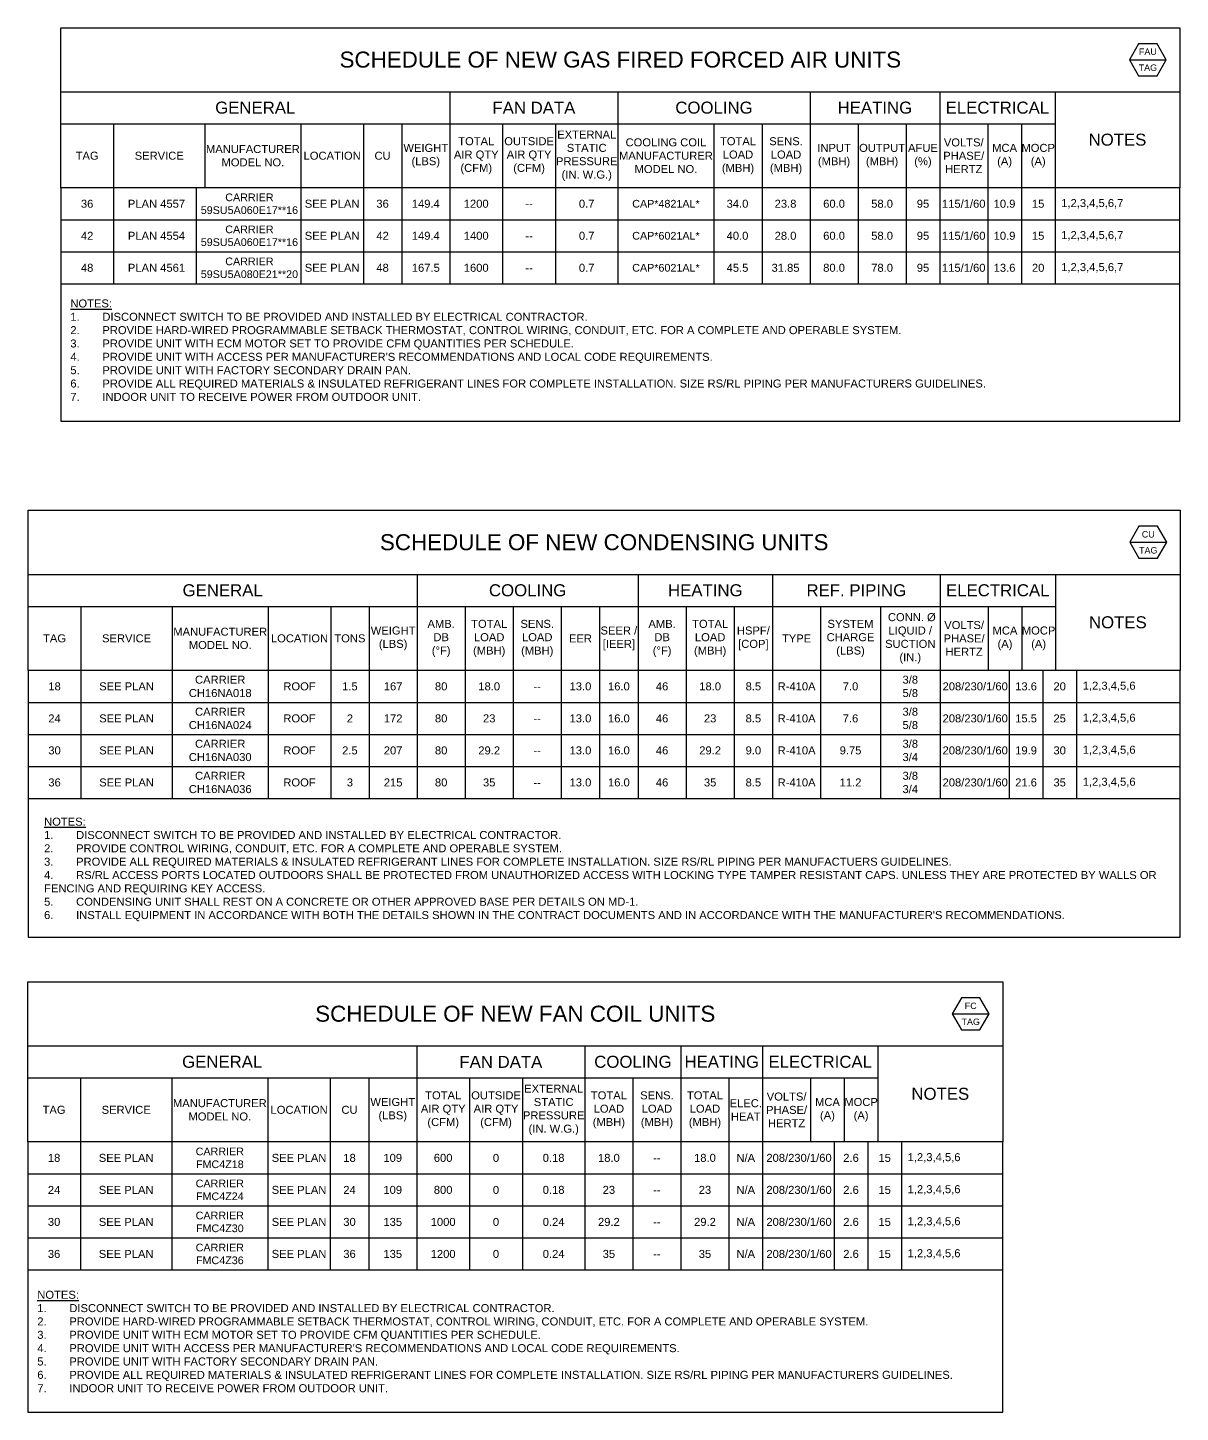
# Model space of a CAD drawing. Header units: inches. Extents: x -22 to 499, y -145 to 29.
# Drawn here: x 39.83 to 57.83, y -36.78 to -15.16 of the extents above; entities that cross this region are included whole.
import ezdxf
from ezdxf.enums import TextEntityAlignment as Align

# ---------------------------------------------------------------- set-up
doc = ezdxf.new("R2010")
doc.units = ezdxf.units.IN
doc.header["$LTSCALE"] = 48
doc.header["$MEASUREMENT"] = 0
doc.layers.add('SCHED-BORDER', color=13, linetype='Continuous')
doc.layers.add('SCHED-TEXT', color=2, linetype='Continuous')
doc.styles.add('Arial', font='arial.ttf')
doc.styles.add('rpm', font='arial.ttf', dxfattribs={"width": 0.85, "height": 0.09375})

# ---------------------------------------------------------------- blocks, each defined once
blk = doc.blocks.new('8CFM')
blk.add_line((0, 0), (0.404, 0))
blk.add_lwpolyline([(0.101, 0.175), (0, 0), (0.101, -0.175), (0.303, -0.175), (0.404, 0), (0.303, 0.175)], close=True)
at = {"style": 'rpm', "width": 0.85}
for tag, p in [('12', (0.211, 0.03)), ('1200', (0.211, -0.111))]:
    blk.add_attdef(tag, text='', height=0.0938, dxfattribs=at).set_placement(p, align=Align.CENTER)
blk = doc.blocks.new('*U30')
at = {"layer": 'SCHED-BORDER', "color": 232}
for p, q in [((0, 1.5), (17.991, 1.5)), ((0, 0), (0, -4.167)), ((17.991, -4.167), (17.991, 0)), ((0, -4.167), (17.991, -4.167))]:
    blk.add_line(p, q, dxfattribs=at)
at = {"layer": 'SCHED-BORDER', "color": 140}
for p, q in [((6.075, 1.5), (6.075, 0)), ((9.525, 1.5), (9.525, 0)), ((11.625, 1.5), (11.625, 0)), ((14.241, 1.5), (14.241, 0)), ((16.041, 1.5), (16.041, 0))]:
    blk.add_line(p, q, dxfattribs=at)
at = {"layer": 'SCHED-BORDER', "color": 0}
for p, q in [((0, 1), (16.041, 1)), ((0.825, 1), (0.825, 0)), ((2.25, 1), (2.25, 0)), ((3.75, 1), (3.75, 0)), ((4.725, 1), (4.725, 0)), ((5.325, 1), (5.325, 0)), ((6.825, 1), (6.825, 0)), ((7.575, 1), (7.575, 0)), ((8.325, 1), (8.325, 0)), ((8.925, 1), (8.925, 0)), ((10.275, 1), (10.275, 0)), ((11.025, 1), (11.025, 0)), ((12.375, 1), (12.375, 0)), ((13.308, 1), (13.308, 0)), ((14.991, 1), (14.991, 0)), ((15.516, 1), (15.516, 0))]:
    blk.add_line(p, q, dxfattribs=at)
at = {"layer": 'SCHED-BORDER', "color": 232}
blk.add_lwpolyline([(0, 2.5), (17.991, 2.5), (17.991, 0), (0, 0)], close=True, dxfattribs=at)
at = {"layer": 'SCHED-TEXT'}
ref = blk.add_blockref('8CFM', (17.202, 2), dxfattribs=dict(at, xscale=1.428571428571428, yscale=1.428571428571428, zscale=1.428571428571428))
ref.add_attrib('1200', 'TAG', dxfattribs={"layer": '0', "height": 0.1, "style": 'Arial'}).set_placement((17.491, 1.875), align=Align.MIDDLE_CENTER)
ref.add_attrib('12', 'CU', dxfattribs={"layer": '0', "height": 0.1, "style": 'Arial'}).set_placement((17.491, 2.125), align=Align.MIDDLE_CENTER)
at = {"layer": 'SCHED-TEXT', "color": 7, "attachment_point": 5, "style": 'Arial'}
for s, insert, char_height, width in [('SCHEDULE OF NEW CONDENSING UNITS', (8.996, 2), 0.25, 17.99109), ('GENERAL', (3.038, 1.25), 0.1875, 6.075), ('COOLING', (7.8, 1.25), 0.1875, 3.45), ('HEATING', (10.575, 1.25), 0.1875, 2.1), ('REF. PIPING', (12.933, 1.25), 0.1875, 2.61609), ('ELECTRICAL', (15.141, 1.25), 0.1875, 1.8), (' CONN. %%C\\PLIQUID / SUCTION\\P(IN.)', (13.775, 0.5), 0.125, 0.93305), ('MANUFACTURER MODEL NO.', (3, 0.5), 0.125, 1.5), ('WEIGHT\\P(LBS)', (5.7, 0.5), 0.125, 0.75), ('AMB.\\PDB\\P(%%DF)', (6.45, 0.5), 0.125, 0.75), ('TOTAL LOAD\\P(MBH)', (7.2, 0.5), 0.125, 0.75), ('SENS.\\PLOAD\\P(MBH)', (7.95, 0.5), 0.125, 0.75), ('SEER /\\P[IEER]', (9.225, 0.5), 0.125, 0.6), ('AMB.\\PDB\\P(%%DF)', (9.9, 0.5), 0.125, 0.75), ('TOTAL LOAD\\P(MBH)', (10.65, 0.5), 0.125, 0.75), ('HSPF/ [COP]', (11.325, 0.5), 0.125, 0.6), ('SYSTEM CHARGE\\P(LBS)', (12.842, 0.5), 0.125, 0.93305), ('VOLTS/\\PPHASE/\\PHERTZ', (14.616, 0.5), 0.125, 0.75), ('MCA\\P(A)', (15.254, 0.5), 0.125, 0.525), ('MOCP\\P(A)', (15.779, 0.5), 0.125, 0.525), ('NOTES', (17.016, 0.75), 0.1875, 1.95), ('TAG', (0.413, 0.5), 0.125, 0.825), ('SERVICE', (1.538, 0.5), 0.125, 1.425), ('LOCATION', (4.238, 0.5), 0.125, 0.975), ('TONS', (5.025, 0.5), 0.125, 0.6), ('EER', (8.625, 0.5), 0.125, 0.6), ('TYPE', (12, 0.5), 0.125, 0.75)]:
    blk.add_mtext(s, dxfattribs=dict(at, insert=insert, char_height=char_height, width=width))
at = {"layer": 'SCHED-TEXT', "insert": (0.25, -3.917), "char_height": 0.125, "width": 17.49109, "attachment_point": 7, "style": 'Arial'}
blk.add_mtext("{\\LNOTES:\\P\\pi-0.375,l0.5,t0.5;}1.^IDISCONNECT SWITCH TO BE PROVIDED AND INSTALLED BY ELECTRICAL CONTRACTOR.\\P2.^IPROVIDE CONTROL WIRING, CONDUIT, ETC. FOR A COMPLETE AND OPERABLE SYSTEM.\\P3.^IPROVIDE ALL REQUIRED MATERIALS & INSULATED REFRIGERANT LINES FOR COMPLETE INSTALLATION. SIZE RS/RL PIPING PER MANUFACTUERS GUIDELINES. \\P4.^IRS/RL ACCESS PORTS LOCATED OUTDOORS SHALL BE PROTECTED FROM UNAUTHORIZED ACCESS WITH LOCKING TYPE TAMPER RESISTANT CAPS. UNLESS THEY ARE PROTECTED BY WALLS OR FENCING AND REQUIRING KEY ACCESS.\\P5.^ICONDENSING UNIT SHALL REST ON A CONCRETE OR OTHER APPROVED BASE PER{\\C4; \\C7;DETAILS ON MD-1}.\\P6.^IINSTALL EQUIPMENT IN ACCORDANCE WITH BOTH THE DETAILS SHOWN IN THE CONTRACT DOCUMENTS AND IN ACCORDANCE WITH THE MANUFACTURER'S RECOMMENDATIONS.", dxfattribs=at)
blk = doc.blocks.new('*U29')
at = {"layer": 'SCHED-BORDER', "color": 232}
for p, q in [((0, 1.5), (15.225, 1.5)), ((15.225, -4.222), (15.225, 0)), ((0, 0), (0, -4.222)), ((0, -4.222), (15.225, -4.222))]:
    blk.add_line(p, q, dxfattribs=at)
at = {"layer": 'SCHED-BORDER', "color": 140}
for p, q in [((6.075, 1.5), (6.075, 0)), ((8.7, 1.5), (8.7, 0)), ((10.2, 1.5), (10.2, 0)), ((11.475, 1.5), (11.475, 0)), ((13.275, 1.5), (13.275, 0))]:
    blk.add_line(p, q, dxfattribs=at)
at = {"layer": 'SCHED-BORDER', "color": 0}
for p, q in [((0, 1), (13.275, 1)), ((0.825, 1), (0.825, 0)), ((2.25, 1), (2.25, 0)), ((3.75, 1), (3.75, 0)), ((4.725, 1), (4.725, 0)), ((5.325, 1), (5.325, 0)), ((6.9, 1), (6.9, 0)), ((7.725, 1), (7.725, 0)), ((9.45, 1), (9.45, 0)), ((10.95, 1), (10.95, 0)), ((12.225, 1), (12.225, 0)), ((12.75, 1), (12.75, 0))]:
    blk.add_line(p, q, dxfattribs=at)
at = {"layer": 'SCHED-BORDER', "color": 232}
blk.add_lwpolyline([(0, 2.5), (15.225, 2.5), (15.225, 0), (0, 0)], close=True, dxfattribs=at)
at = {"layer": 'SCHED-TEXT'}
ref = blk.add_blockref('8CFM', (14.436, 2), dxfattribs=dict(at, xscale=1.428571428571428, yscale=1.428571428571428, zscale=1.428571428571428))
ref.add_attrib('1200', 'TAG', dxfattribs={"layer": '0', "height": 0.1, "style": 'Arial'}).set_placement((14.725, 1.875), align=Align.MIDDLE_CENTER)
ref.add_attrib('12', 'FC', dxfattribs={"layer": '0', "height": 0.1, "style": 'Arial'}).set_placement((14.725, 2.125), align=Align.MIDDLE_CENTER)
at = {"layer": 'SCHED-TEXT', "color": 7, "attachment_point": 5, "style": 'Arial'}
for s, insert, char_height, width in [('SCHEDULE OF NEW FAN COIL UNITS', (7.613, 2), 0.25, 15.225), ('GENERAL', (3.037, 1.25), 0.1875, 6.075), ('FAN DATA', (7.388, 1.25), 0.1875, 2.625), ('COOLING', (9.45, 1.25), 0.1875, 1.5), ('HEATING', (10.838, 1.25), 0.1875, 1.275), ('ELECTRICAL', (12.375, 1.25), 0.1875, 1.8), ('EXTERNAL STATIC PRESSURE\\P(IN. W.G.)', (8.213, 0.5), 0.125, 0.975), ('MANUFACTURER MODEL NO.', (3, 0.5), 0.125, 1.5), ('WEIGHT\\P(LBS)', (5.7, 0.5), 0.125, 0.75), ('TOTAL \\PAIR QTY\\P(CFM)', (6.488, 0.5), 0.125, 0.825), ('OUTSIDE AIR QTY\\P(CFM)', (7.313, 0.5), 0.125, 0.825), ('TOTAL LOAD\\P(MBH)', (9.075, 0.5), 0.125, 0.75), ('SENS. LOAD\\P(MBH)', (9.825, 0.5), 0.125, 0.75), ('TOTAL LOAD\\P(MBH)', (10.575, 0.5), 0.125, 0.75), ('ELEC. HEAT', (11.213, 0.5), 0.125, 0.525), ('VOLTS/\\PPHASE/\\PHERTZ', (11.85, 0.5), 0.125, 0.75), ('MCA\\P(A)', (12.488, 0.5), 0.125, 0.525), ('MOCP\\P(A)', (13.013, 0.5), 0.125, 0.525), ('NOTES', (14.25, 0.75), 0.1875, 1.95), ('TAG', (0.412, 0.5), 0.125, 0.825), ('SERVICE', (1.538, 0.5), 0.125, 1.425), ('LOCATION', (4.238, 0.5), 0.125, 0.975), ('CU', (5.025, 0.5), 0.125, 0.6)]:
    blk.add_mtext(s, dxfattribs=dict(at, insert=insert, char_height=char_height, width=width))
at = {"layer": 'SCHED-TEXT', "insert": (0.15, -3.91), "char_height": 0.125, "width": 14.825, "attachment_point": 7, "style": 'Arial'}
blk.add_mtext("{\\LNOTES:\\P\\pi-0.375,l0.5,t0.5;}1.^IDISCONNECT SWITCH TO BE PROVIDED AND INSTALLED BY ELECTRICAL CONTRACTOR.\\P2.^IPROVIDE HARD-WIRED PROGRAMMABLE SETBACK THERMOSTAT, CONTROL WIRING, CONDUIT, ETC. FOR A COMPLETE AND OPERABLE SYSTEM.\\P3.^IPROVIDE UNIT WITH ECM MOTOR SET TO PROVIDE CFM QUANTITIES PER SCHEDULE.\\P4.^IPROVIDE UNIT WITH ACCESS PER MANUFACTURER'S RECOMMENDATIONS AND LOCAL CODE REQUIREMENTS.\\P5.^IPROVIDE UNIT WITH FACTORY SECONDARY DRAIN PAN. \\P6.^IPROVIDE ALL REQUIRED MATERIALS & INSULATED REFRIGERANT LINES FOR COMPLETE INSTALLATION. SIZE RS/RL PIPING PER MANUFACTURERS GUIDELINES. \\P7.^IINDOOR UNIT TO RECEIVE POWER FROM OUTDOOR UNIT.", dxfattribs=at)
blk = doc.blocks.new('*U31')
at = {"layer": 'SCHED-BORDER', "color": 232}
for p, q in [((0, 1.5), (17.475, 1.5)), ((17.475, -3.642), (17.475, 0)), ((0, 0), (0, -3.642)), ((0, -3.642), (17.475, -3.642))]:
    blk.add_line(p, q, dxfattribs=at)
at = {"layer": 'SCHED-BORDER', "color": 140}
for p, q in [((6.075, 1.5), (6.075, 0)), ((8.7, 1.5), (8.7, 0)), ((11.7, 1.5), (11.7, 0)), ((13.725, 1.5), (13.725, 0)), ((15.525, 1.5), (15.525, 0))]:
    blk.add_line(p, q, dxfattribs=at)
at = {"layer": 'SCHED-BORDER', "color": 0}
for p, q in [((0, 1), (15.525, 1)), ((0.825, 1), (0.825, 0)), ((2.25, 1), (2.25, 0)), ((3.75, 1), (3.75, 0)), ((4.725, 1), (4.725, 0)), ((5.325, 1), (5.325, 0)), ((6.9, 1), (6.9, 0)), ((7.725, 1), (7.725, 0)), ((10.2, 1), (10.2, 0)), ((10.95, 1), (10.95, 0)), ((12.45, 1), (12.45, 0)), ((13.2, 1), (13.2, 0)), ((14.475, 1), (14.475, 0)), ((15, 1), (15, 0))]:
    blk.add_line(p, q, dxfattribs=at)
at = {"layer": 'SCHED-BORDER', "color": 232}
blk.add_lwpolyline([(0, 2.5), (17.475, 2.5), (17.475, 0), (0, 0)], close=True, dxfattribs=at)
at = {"layer": 'SCHED-TEXT'}
ref = blk.add_blockref('8CFM', (16.686, 2), dxfattribs=dict(at, xscale=1.428571428571428, yscale=1.428571428571428, zscale=1.428571428571428))
ref.add_attrib('1200', 'TAG', dxfattribs={"layer": '0', "height": 0.1, "style": 'Arial'}).set_placement((16.975, 1.875), align=Align.MIDDLE_CENTER)
ref.add_attrib('12', 'FAU', dxfattribs={"layer": '0', "height": 0.1, "style": 'Arial'}).set_placement((16.975, 2.125), align=Align.MIDDLE_CENTER)
at = {"layer": 'SCHED-TEXT', "color": 7, "attachment_point": 5, "style": 'Arial'}
for s, insert, char_height, width in [('SCHEDULE OF NEW GAS FIRED FORCED AIR UNITS', (8.738, 2), 0.25, 17.475), ('GENERAL', (3.037, 1.25), 0.1875, 6.075), ('FAN DATA', (7.388, 1.25), 0.1875, 2.625), ('COOLING', (10.2, 1.25), 0.1875, 3), ('HEATING', (12.713, 1.25), 0.1875, 2.025), ('ELECTRICAL', (14.625, 1.25), 0.1875, 1.8), ('EXTERNAL STATIC PRESSURE\\P(IN. W.G.)', (8.213, 0.5), 0.125, 0.975), ('MANUFACTURER MODEL NO.', (3, 0.5), 0.125, 1.5), ('WEIGHT\\P(LBS)', (5.7, 0.5), 0.125, 0.75), ('TOTAL \\PAIR QTY\\P(CFM)', (6.488, 0.5), 0.125, 0.825), ('OUTSIDE AIR QTY\\P(CFM)', (7.313, 0.5), 0.125, 0.825), ('COOLING COIL MANUFACTURER MODEL NO.', (9.45, 0.5), 0.125, 1.5), ('TOTAL LOAD\\P(MBH)', (10.575, 0.5), 0.125, 0.75), ('SENS. LOAD\\P(MBH)', (11.325, 0.5), 0.125, 0.75), ('INPUT (MBH)', (12.075, 0.5), 0.125, 0.75), ('OUTPUT (MBH)', (12.825, 0.5), 0.125, 0.75), ('AFUE\\P(%)', (13.463, 0.5), 0.125, 0.525), ('VOLTS/\\PPHASE/\\PHERTZ', (14.1, 0.5), 0.125, 0.75), ('MCA\\P(A)', (14.738, 0.5), 0.125, 0.525), ('MOCP\\P(A)', (15.263, 0.5), 0.125, 0.525), ('NOTES', (16.5, 0.75), 0.1875, 1.95), ('TAG', (0.412, 0.5), 0.125, 0.825), ('SERVICE', (1.538, 0.5), 0.125, 1.425), ('LOCATION', (4.238, 0.5), 0.125, 0.975), ('CU', (5.025, 0.5), 0.125, 0.6)]:
    blk.add_mtext(s, dxfattribs=dict(at, insert=insert, char_height=char_height, width=width))
at = {"layer": 'SCHED-TEXT', "insert": (0.15, -3.329), "char_height": 0.125, "width": 17.075, "attachment_point": 7, "style": 'Arial'}
blk.add_mtext("{\\LNOTES:\\P\\pi-0.375,l0.5,t0.5;}1.^IDISCONNECT SWITCH TO BE PROVIDED AND INSTALLED BY ELECTRICAL CONTRACTOR.\\P2.^IPROVIDE HARD-WIRED PROGRAMMABLE SETBACK THERMOSTAT, CONTROL WIRING, CONDUIT, ETC. FOR A COMPLETE AND OPERABLE SYSTEM.\\P3.^IPROVIDE UNIT WITH ECM MOTOR SET TO PROVIDE CFM QUANTITIES PER SCHEDULE.\\P4.^IPROVIDE UNIT WITH ACCESS PER MANUFACTURER'S RECOMMENDATIONS AND LOCAL CODE REQUIREMENTS.\\P5.^IPROVIDE UNIT WITH FACTORY SECONDARY DRAIN PAN. \\P6.^IPROVIDE ALL REQUIRED MATERIALS & INSULATED REFRIGERANT LINES FOR COMPLETE INSTALLATION. SIZE RS/RL PIPING PER MANUFACTURERS GUIDELINES. \\P7.^IINDOOR UNIT TO RECEIVE POWER FROM OUTDOOR UNIT.", dxfattribs=at)

msp = doc.modelspace()

# ---------------------------------------------------------------- linework, layer by layer
at = {"layer": 'SCHED-BORDER'}
for p, q in [((41.172, -17.664), (41.172, -19.164)), ((42.462, -17.664), (42.462, -19.164)), ((44.097, -17.664), (44.097, -19.164)), ((45.072, -17.664), (45.072, -19.164)), ((45.672, -17.664), (45.672, -19.164)), ((47.247, -17.664), (47.247, -19.164)), ((48.072, -17.664), (48.072, -19.164)), ((49.047, -17.664), (49.047, -19.164)), ((50.547, -17.664), (50.547, -19.164)), ((51.297, -17.664), (51.297, -19.164)), ((52.797, -17.664), (52.797, -19.164)), ((53.547, -17.664), (53.547, -19.164)), ((54.822, -17.664), (54.822, -19.164)), ((55.347, -17.664), (55.347, -19.164)), ((40.347, -18.164), (57.822, -18.164)), ((40.347, -18.664), (57.822, -18.664)), ((40.662, -25.2), (40.662, -27.2)), ((42.087, -25.2), (42.087, -27.2)), ((43.587, -25.2), (43.587, -27.2)), ((44.562, -25.2), (44.562, -27.2)), ((45.162, -25.2), (45.162, -27.2)), ((46.662, -25.2), (46.662, -27.2)), ((47.412, -25.2), (47.412, -27.2)), ((48.162, -25.2), (48.162, -27.2)), ((48.762, -25.2), (48.762, -27.2)), ((50.112, -25.2), (50.112, -27.2)), ((50.862, -25.2), (50.862, -27.2)), ((52.212, -25.2), (52.212, -27.2)), ((53.146, -25.2), (53.146, -27.2)), ((55.158, -25.2), (55.158, -27.2)), ((55.683, -25.2), (55.683, -27.2)), ((39.837, -25.7), (57.829, -25.7)), ((39.837, -26.7), (57.829, -26.7)), ((39.837, -27.2), (57.829, -27.2)), ((40.656, -32.562), (40.656, -34.562)), ((42.081, -32.562), (42.081, -34.562)), ((43.581, -32.562), (43.581, -34.562)), ((44.556, -32.562), (44.556, -34.562)), ((45.156, -32.562), (45.156, -34.562)), ((46.731, -32.562), (46.731, -34.562)), ((47.556, -32.562), (47.556, -34.562)), ((48.531, -32.562), (48.531, -34.562)), ((49.281, -32.562), (49.281, -34.562)), ((50.781, -32.562), (50.781, -34.562)), ((52.424, -32.562), (52.424, -34.562)), ((52.949, -32.562), (52.949, -34.562)), ((39.831, -33.062), (55.056, -33.062)), ((39.831, -34.062), (55.056, -34.062)), ((39.831, -34.562), (55.056, -34.562))]:
    msp.add_line(p, q, dxfattribs=at)
at = {"layer": 'SCHED-BORDER', "color": 140}
for p, q in [((46.422, -17.664), (46.422, -19.164)), ((49.047, -17.664), (49.047, -19.164)), ((52.047, -17.664), (52.047, -19.164)), ((54.072, -17.664), (54.072, -19.164)), ((55.872, -17.664), (55.872, -19.164)), ((45.912, -25.2), (45.912, -27.2)), ((49.362, -25.2), (49.362, -27.2)), ((51.462, -25.2), (51.462, -27.2)), ((54.079, -25.2), (54.079, -27.2)), ((56.208, -25.2), (56.208, -27.2)), ((45.906, -32.562), (45.906, -34.562)), ((48.531, -32.562), (48.531, -34.562)), ((50.031, -32.562), (50.031, -34.562)), ((51.306, -32.562), (51.306, -34.562)), ((53.474, -32.562), (53.474, -34.562))]:
    msp.add_line(p, q, dxfattribs=at)
at = {"layer": 'SCHED-BORDER', "color": 232}
for p, q in [((40.347, -19.164), (57.822, -19.164)), ((39.837, -26.2), (57.829, -26.2)), ((39.831, -33.562), (55.056, -33.562))]:
    msp.add_line(p, q, dxfattribs=at)

# ---------------------------------------------------------------- block references
at = {"layer": 'SCHED-BORDER'}
for name, p in [('*U31', (40.347, -17.664)), ('*U30', (39.837, -25.2)), ('*U29', (39.831, -32.562))]:
    msp.add_blockref(name, p, dxfattribs=at)

# ---------------------------------------------------------------- texts
at = {"layer": 'SCHED-TEXT', "style": 'Arial'}
for s, insert, char_height, width, attachment_point in [('36', (40.759, -17.914), 0.125, 0.825, 5), ('PLAN 4557', (41.842, -17.914), 0.125, 1.425, 5), ('CARRIER\\P59SU5A060E17**16', (43.293, -17.914), 0.12, 1.5, 5), ('SEE PLAN', (44.584, -17.914), 0.125, 0.975, 5), ('36', (45.372, -17.914), 0.125, 0.6, 5), ('149.4', (46.047, -17.914), 0.125, 0.75, 5), ('1200', (46.834, -17.914), 0.125, 0.825, 5), ('--', (47.659, -17.914), 0.125, 0.825, 5), ('0.7', (48.559, -17.914), 0.125, 0.975, 5), ('CAP*4821AL*', (49.797, -17.914), 0.12, 1.5, 5), ('34.0', (50.914, -17.914), 0.125, 0.75, 5), ('23.8', (51.664, -17.914), 0.125, 0.75, 5), ('60.0', (52.422, -17.914), 0.125, 0.75, 5), ('58.0', (53.172, -17.914), 0.125, 0.75, 5), ('95', (53.811, -17.914), 0.125, 0.75, 5), ('115/1/60', (54.447, -17.914), 0.125, 0.75, 5), ('10.9', (55.084, -17.914), 0.125, 0.525, 5), ('15', (55.609, -17.914), 0.125, 0.525, 5), ('  1,2,3,4,5,6,7', (55.872, -17.914), 0.125, 1.95, 4), ('42', (40.759, -18.414), 0.125, 0.825, 5), ('PLAN 4554', (41.842, -18.414), 0.125, 1.425, 5), ('CARRIER\\P59SU5A060E17**16', (43.293, -18.414), 0.12, 1.5, 5), ('SEE PLAN', (44.584, -18.414), 0.125, 0.975, 5), ('42', (45.372, -18.414), 0.125, 0.6, 5), ('149.4', (46.047, -18.414), 0.125, 0.75, 5), ('1400', (46.834, -18.414), 0.125, 0.825, 5), ('0.7', (48.559, -18.414), 0.125, 0.975, 5), ('CAP*6021AL*', (49.797, -18.414), 0.12, 1.5, 5), ('40.0', (50.914, -18.414), 0.125, 0.75, 5), ('28.0', (51.664, -18.414), 0.125, 0.75, 5), ('60.0', (52.422, -18.414), 0.125, 0.75, 5), ('58.0', (53.172, -18.414), 0.125, 0.75, 5), ('95', (53.811, -18.414), 0.125, 0.75, 5), ('115/1/60', (54.447, -18.414), 0.125, 0.75, 5), ('10.9', (55.084, -18.414), 0.125, 0.525, 5), ('15', (55.609, -18.414), 0.125, 0.525, 5), ('  1,2,3,4,5,6,7', (55.872, -18.414), 0.125, 1.95, 4), ('--', (47.659, -18.414), 0.125, 0.825, 5), ('CARRIER\\P59SU5A080E21**20', (43.293, -18.914), 0.12, 1.5, 5), ('48', (40.759, -18.914), 0.125, 0.825, 5), ('PLAN 4561', (41.842, -18.914), 0.125, 1.425, 5), ('SEE PLAN', (44.584, -18.914), 0.125, 0.975, 5), ('48', (45.372, -18.914), 0.125, 0.6, 5), ('167.5', (46.047, -18.914), 0.125, 0.75, 5), ('1600', (46.834, -18.914), 0.125, 0.825, 5), ('--', (47.659, -18.914), 0.125, 0.825, 5), ('0.7', (48.559, -18.914), 0.125, 0.975, 5), ('CAP*6021AL*', (49.797, -18.914), 0.12, 1.5, 5), ('45.5', (50.914, -18.914), 0.125, 0.75, 5), ('31.85', (51.664, -18.914), 0.125, 0.75, 5), ('80.0', (52.422, -18.914), 0.125, 0.75, 5), ('78.0', (53.172, -18.914), 0.125, 0.75, 5), ('95', (53.811, -18.914), 0.125, 0.75, 5), ('115/1/60', (54.447, -18.914), 0.125, 0.75, 5), ('13.6', (55.084, -18.914), 0.125, 0.525, 5), ('20', (55.609, -18.914), 0.125, 0.525, 5), ('  1,2,3,4,5,6,7', (55.872, -18.914), 0.125, 1.95, 4), ('CARRIER\\PCH16NA018', (42.837, -25.45), 0.125, 1.5, 5), ('3/8\\P5/8', (53.612, -25.45), 0.125, 0.93305, 5), ('18', (40.25, -25.45), 0.125, 0.825, 5), ('SEE PLAN', (41.375, -25.45), 0.125, 1.425, 5), ('ROOF', (44.075, -25.45), 0.125, 0.975, 5), ('1.5', (44.862, -25.45), 0.125, 0.6, 5), ('167', (45.537, -25.45), 0.125, 0.75, 5), ('80', (46.287, -25.45), 0.125, 0.75, 5), ('18.0', (47.037, -25.45), 0.125, 0.75, 5), ('--', (47.787, -25.45), 0.125, 0.75, 5), ('13.0', (48.462, -25.45), 0.125, 0.6, 5), ('16.0', (49.062, -25.45), 0.125, 0.6, 5), ('46', (49.737, -25.45), 0.125, 0.75, 5), ('18.0', (50.487, -25.45), 0.125, 0.75, 5), ('8.5', (51.162, -25.45), 0.125, 0.6, 5), ('R-410A', (51.837, -25.45), 0.125, 0.75, 5), ('7.0', (52.679, -25.45), 0.125, 0.93305, 5), ('208/230/1/60', (54.626, -25.45), 0.125, 0.75, 5), ('13.6', (55.42, -25.45), 0.125, 0.525, 5), ('20', (55.945, -25.45), 0.125, 0.525, 5), ('  1,2,3,4,5,6', (56.208, -25.45), 0.125, 1.95, 4), ('24', (40.25, -25.95), 0.125, 0.825, 5), ('SEE PLAN', (41.375, -25.95), 0.125, 1.425, 5), ('CARRIER\\PCH16NA024', (42.837, -25.95), 0.125, 1.5, 5), ('ROOF', (44.075, -25.95), 0.125, 0.975, 5), ('2', (44.862, -25.95), 0.125, 0.6, 5), ('172', (45.537, -25.95), 0.125, 0.75, 5), ('80', (46.287, -25.95), 0.125, 0.75, 5), ('23', (47.037, -25.95), 0.125, 0.75, 5), ('13.0', (48.462, -25.95), 0.125, 0.6, 5), ('16.0', (49.062, -25.95), 0.125, 0.6, 5), ('46', (49.737, -25.95), 0.125, 0.75, 5), ('23', (50.487, -25.95), 0.125, 0.75, 5), ('8.5', (51.162, -25.95), 0.125, 0.6, 5), ('R-410A', (51.837, -25.95), 0.125, 0.75, 5), ('7.6', (52.679, -25.95), 0.125, 0.93305, 5), ('3/8\\P5/8', (53.612, -25.95), 0.125, 0.93305, 5), ('208/230/1/60', (54.626, -25.95), 0.125, 0.75, 5), ('15.5', (55.42, -25.95), 0.125, 0.525, 5), ('25', (55.945, -25.95), 0.125, 0.525, 5), ('  1,2,3,4,5,6', (56.208, -25.95), 0.125, 1.95, 4), ('--', (47.787, -25.95), 0.125, 0.75, 5), ('CARRIER\\PCH16NA030', (42.837, -26.45), 0.125, 1.5, 5), ('3/8\\P3/4', (53.612, -26.45), 0.125, 0.93305, 5), ('  1,2,3,4,5,6', (56.208, -26.45), 0.125, 1.95, 4), ('30', (40.25, -26.45), 0.125, 0.825, 5), ('SEE PLAN', (41.375, -26.45), 0.125, 1.425, 5), ('ROOF', (44.075, -26.45), 0.125, 0.975, 5), ('2.5', (44.862, -26.45), 0.125, 0.6, 5), ('207', (45.537, -26.45), 0.125, 0.75, 5), ('80', (46.287, -26.45), 0.125, 0.75, 5), ('29.2', (47.037, -26.45), 0.125, 0.75, 5), ('--', (47.787, -26.45), 0.125, 0.75, 5), ('13.0', (48.462, -26.45), 0.125, 0.6, 5), ('16.0', (49.062, -26.45), 0.125, 0.6, 5), ('46', (49.737, -26.45), 0.125, 0.75, 5), ('29.2', (50.487, -26.45), 0.125, 0.75, 5), ('9.0', (51.162, -26.45), 0.125, 0.6, 5), ('R-410A', (51.837, -26.45), 0.125, 0.75, 5), ('9.75', (52.679, -26.45), 0.125, 0.93305, 5), ('208/230/1/60', (54.626, -26.45), 0.125, 0.75, 5), ('19.9', (55.42, -26.45), 0.125, 0.525, 5), ('30', (55.945, -26.45), 0.125, 0.525, 5), ('CARRIER\\PCH16NA036', (42.837, -26.95), 0.125, 1.5, 5), ('3/8\\P3/4', (53.612, -26.95), 0.125, 0.93305, 5), ('36', (40.25, -26.95), 0.125, 0.825, 5), ('SEE PLAN', (41.375, -26.95), 0.125, 1.425, 5), ('ROOF', (44.075, -26.95), 0.125, 0.975, 5), ('3', (44.862, -26.95), 0.125, 0.6, 5), ('215', (45.537, -26.95), 0.125, 0.75, 5), ('80', (46.287, -26.95), 0.125, 0.75, 5), ('35', (47.037, -26.95), 0.125, 0.75, 5), ('--', (47.787, -26.95), 0.125, 0.75, 5), ('13.0', (48.462, -26.95), 0.125, 0.6, 5), ('16.0', (49.062, -26.95), 0.125, 0.6, 5), ('46', (49.737, -26.95), 0.125, 0.75, 5), ('35', (50.487, -26.95), 0.125, 0.75, 5), ('8.5', (51.162, -26.95), 0.125, 0.6, 5), ('R-410A', (51.837, -26.95), 0.125, 0.75, 5), ('11.2', (52.679, -26.95), 0.125, 0.93305, 5), ('208/230/1/60', (54.626, -26.95), 0.125, 0.75, 5), ('21.6', (55.42, -26.95), 0.125, 0.525, 5), ('35', (55.945, -26.95), 0.125, 0.525, 5), ('  1,2,3,4,5,6', (56.208, -26.95), 0.125, 1.95, 4), ('18', (40.243, -32.812), 0.125, 0.825, 5), ('SEE PLAN', (41.368, -32.812), 0.125, 1.425, 5), ('CARRIER\\PFMC4Z18', (42.831, -32.812), 0.12, 1.5, 5), ('SEE PLAN', (44.068, -32.812), 0.125, 0.975, 5), ('18', (44.856, -32.812), 0.125, 0.6, 5), ('109', (45.531, -32.812), 0.125, 0.75, 5), ('600', (46.318, -32.812), 0.125, 0.825, 5), ('0', (47.143, -32.812), 0.125, 0.825, 5), ('0.18', (48.043, -32.812), 0.125, 0.975, 5), ('18.0', (48.906, -32.812), 0.125, 0.75, 5), ('--', (49.656, -32.812), 0.125, 0.75, 5), ('18.0', (50.406, -32.812), 0.125, 0.75, 5), ('N/A', (51.043, -32.812), 0.125, 0.525, 5), ('208/230/1/60', (51.875, -32.812), 0.125, 0.75, 5), ('2.6', (52.687, -32.812), 0.125, 0.525, 5), ('15', (53.212, -32.812), 0.125, 0.525, 5), ('  1,2,3,4,5,6', (53.474, -32.812), 0.125, 1.95, 4), ('24', (40.243, -33.312), 0.125, 0.825, 5), ('SEE PLAN', (41.368, -33.312), 0.125, 1.425, 5), ('CARRIER\\PFMC4Z24', (42.831, -33.312), 0.12, 1.5, 5), ('SEE PLAN', (44.068, -33.312), 0.125, 0.975, 5), ('109', (45.531, -33.312), 0.125, 0.75, 5), ('800', (46.318, -33.312), 0.125, 0.825, 5), ('0', (47.143, -33.312), 0.125, 0.825, 5), ('0.18', (48.043, -33.312), 0.125, 0.975, 5), ('23', (48.906, -33.312), 0.125, 0.75, 5), ('23', (50.406, -33.312), 0.125, 0.75, 5), ('N/A', (51.043, -33.312), 0.125, 0.525, 5), ('208/230/1/60', (51.875, -33.312), 0.125, 0.75, 5), ('2.6', (52.687, -33.312), 0.125, 0.525, 5), ('15', (53.212, -33.312), 0.125, 0.525, 5), ('  1,2,3,4,5,6', (53.474, -33.312), 0.125, 1.95, 4), ('--', (49.656, -33.312), 0.125, 0.75, 5), ('CARRIER\\PFMC4Z30', (42.831, -33.812), 0.12, 1.5, 5), ('30', (40.243, -33.812), 0.125, 0.825, 5), ('SEE PLAN', (41.368, -33.812), 0.125, 1.425, 5), ('SEE PLAN', (44.068, -33.812), 0.125, 0.975, 5), ('30', (44.856, -33.812), 0.125, 0.6, 5), ('135', (45.531, -33.812), 0.125, 0.75, 5), ('1000', (46.318, -33.812), 0.125, 0.825, 5), ('0', (47.143, -33.812), 0.125, 0.825, 5), ('0.24', (48.043, -33.812), 0.125, 0.975, 5), ('29.2', (48.906, -33.812), 0.125, 0.75, 5), ('--', (49.656, -33.812), 0.125, 0.75, 5), ('29.2', (50.406, -33.812), 0.125, 0.75, 5), ('N/A', (51.043, -33.812), 0.125, 0.525, 5), ('208/230/1/60', (51.875, -33.812), 0.125, 0.75, 5), ('2.6', (52.687, -33.812), 0.125, 0.525, 5), ('15', (53.212, -33.812), 0.125, 0.525, 5), ('  1,2,3,4,5,6', (53.474, -33.812), 0.125, 1.95, 4), ('CARRIER\\PFMC4Z36', (42.831, -34.312), 0.12, 1.5, 5), ('36', (40.243, -34.312), 0.125, 0.825, 5), ('SEE PLAN', (41.368, -34.312), 0.125, 1.425, 5), ('SEE PLAN', (44.068, -34.312), 0.125, 0.975, 5), ('36', (44.856, -34.312), 0.125, 0.6, 5), ('135', (45.531, -34.312), 0.125, 0.75, 5), ('1200', (46.318, -34.312), 0.125, 0.825, 5), ('0', (47.143, -34.312), 0.125, 0.825, 5), ('0.24', (48.043, -34.312), 0.125, 0.975, 5), ('35', (48.906, -34.312), 0.125, 0.75, 5), ('--', (49.656, -34.312), 0.125, 0.75, 5), ('35', (50.406, -34.312), 0.125, 0.75, 5), ('N/A', (51.043, -34.312), 0.125, 0.525, 5), ('208/230/1/60', (51.875, -34.312), 0.125, 0.75, 5), ('2.6', (52.687, -34.312), 0.125, 0.525, 5), ('15', (53.212, -34.312), 0.125, 0.525, 5), ('  1,2,3,4,5,6', (53.474, -34.312), 0.125, 1.95, 4)]:
    msp.add_mtext(s, dxfattribs=dict(at, insert=insert, char_height=char_height, width=width, attachment_point=attachment_point))
at = {"layer": 'SCHED-TEXT', "insert": (44.856, -33.312), "char_height": 0.125, "attachment_point": 5, "style": 'Arial'}
msp.add_mtext('24', dxfattribs=at)

doc.saveas('drawing.dxf')
